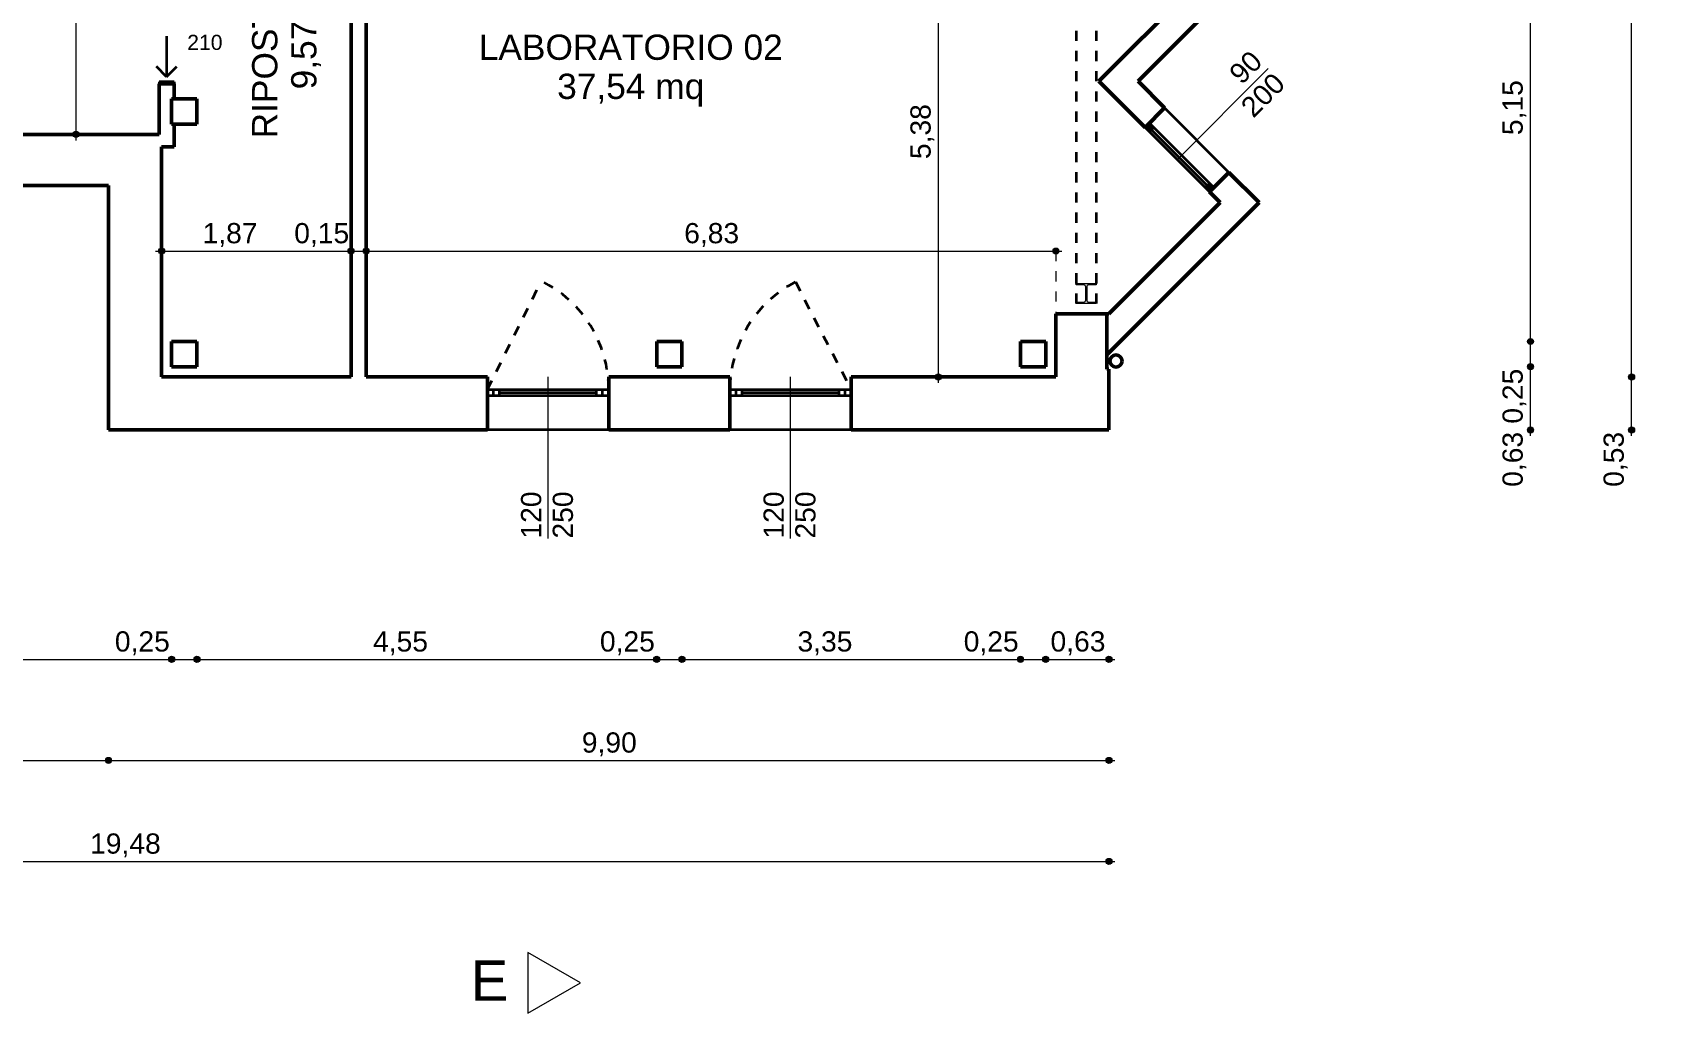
# Model space of a CAD drawing. Header units: metres. Extents: x -328 to 105, y 376 to 433.
# Drawn here: x -130.23 to -114.04, y 376.22 to 385.92 of the extents above; entities that cross this region are included whole.
import ezdxf

# ---------------------------------------------------------------- set-up
doc = ezdxf.new("R2010")
doc.units = ezdxf.units.M
doc.header["$MEASUREMENT"] = 0
doc.linetypes.add('Tratteggio 0.6-0.6 mm', pattern=[0.12, 0.06, -0.06])
doc.linetypes.add('Tratteggio 1.0-1.0 mm', pattern=[0.2, 0.1, -0.1])
for name, color, linetype in [('00 1_100 QuoteFORI', 7, 'Continuous'), ('00 1_100 SezzTratt', 7, 'Continuous'), ('00 ECO Porte&Fin', 7, 'Continuous'), ('00 Muri SEZ 00', 7, 'Continuous'), ('00 Nascosto', 7, 'Continuous'), ('00 Pilastri', 7, 'Continuous'), ('00 Porte&Fin', 7, 'Continuous'), ('00 QuoteGEN 1_100', 7, 'Continuous'), ('00 Testi 1_100', 7, 'Continuous')]:
    doc.layers.add(name, color=color, linetype=linetype)
doc.styles.add('GENERATED_STYLE_1', font='')
doc.styles.get('GENERATED_STYLE_1').set_extended_font_data('Arial')
doc.dimstyles.new('GENERATED_STYLE__1', dxfattribs={"dimtxt": 0.2, "dimasz": 0.114, "dimexe": 0.18, "dimexo": 0.0625, "dimgap": 0.09, "dimtad": 1, "dimtih": 1, "dimtoh": 1, "dimzin": 0, "dimdsep": 46, "dimtxsty": 'GENERATED_STYLE_1', "dimblk": 'ARROWHEAD_11', "dimblk1": 'ARROWHEAD_11', "dimblk2": 'ARROWHEAD_11', "dimcen": 0.09, "dimse1": 1, "dimse2": 1, "dimclrd": 10, "dimclre": 10, "dimclrt": 10, "dimazin": 0, "dimtfac": 1, "dimtdec": 4, "dimtmove": 0, "dimatfit": 3, "dimfxl": 1, "dimtolj": 1, "dimtzin": 0, "dimarcsym": 0})
doc.dimstyles.new('GENERATED_STYLE__3', dxfattribs={"dimtxt": 0.2, "dimasz": 0.114, "dimexe": 0.18, "dimexo": 0.0625, "dimgap": 0.09, "dimtad": 1, "dimzin": 0, "dimdsep": 46, "dimtxsty": 'GENERATED_STYLE_1', "dimblk": 'ARROWHEAD_11', "dimblk1": 'ARROWHEAD_11', "dimblk2": 'ARROWHEAD_11', "dimcen": 0.09, "dimse1": 1, "dimse2": 1, "dimclrd": 10, "dimclre": 10, "dimclrt": 10, "dimazin": 0, "dimtfac": 1, "dimtdec": 4, "dimtmove": 0, "dimatfit": 3, "dimfxl": 1, "dimtolj": 1, "dimtzin": 0, "dimarcsym": 0})

# ---------------------------------------------------------------- blocks, each defined once
blk = doc.blocks.new('Linea_2', base_point=(-128.906, 385.887))
at = {"layer": '00 Porte&Fin', "color": 3, "linetype": 'Continuous', "lineweight": 35}
for p, q in [((-128.906, 385.887), (-128.906, 385.487)), ((-128.906, 385.487), (-129.006, 385.587)), ((-128.906, 385.487), (-128.806, 385.587))]:
    blk.add_line(p, q, dxfattribs=at)
blk = doc.blocks.new('*D53')
at = {"layer": '00 QuoteGEN 1_100', "linetype": 'Continuous', "lineweight": 18}
for points in [[(-139.091, 378.722), (-139.089, 378.71), (-139.082, 378.701), (-139.072, 378.694), (-139.061, 378.692), (-139.049, 378.694), (-139.04, 378.701), (-139.033, 378.71), (-139.031, 378.722), (-139.033, 378.733), (-139.04, 378.743), (-139.049, 378.75), (-139.061, 378.752), (-139.072, 378.75), (-139.082, 378.743), (-139.089, 378.733)], [(-129.511, 378.722), (-129.509, 378.71), (-129.502, 378.701), (-129.492, 378.694), (-129.481, 378.692), (-129.469, 378.694), (-129.46, 378.701), (-129.453, 378.71), (-129.451, 378.722), (-129.453, 378.733), (-129.46, 378.743), (-129.469, 378.75), (-129.481, 378.752), (-129.492, 378.75), (-129.502, 378.743), (-129.509, 378.733)]]:
    blk.add_hatch(color=10, dxfattribs=at).paths.add_polyline_path(points)
at = {"layer": '00 QuoteGEN 1_100', "color": 10, "linetype": 'Continuous', "lineweight": 18}
blk.add_line((-139.031, 378.722), (-129.511, 378.722), dxfattribs=at)
for centre in [(-139.061, 378.722), (-129.481, 378.722)]:
    blk.add_circle(centre, 0.03, dxfattribs=at)
at = {"layer": '00 QuoteGEN 1_100', "color": 10, "lineweight": 18, "insert": (-134.537, 378.762), "char_height": 0.2, "attachment_point": 7, "style": 'GENERATED_STYLE_1'}
blk.add_mtext('\\A1;{\\pql;\\fArial|b0|i0|c0|p34;9,58}', dxfattribs=at)
blk = doc.blocks.new('ARROWHEAD_11')
at = {"color": 0, "linetype": 'Continuous', "lineweight": 0}
blk.add_line((0, 0), (-1, 0), dxfattribs=at)
at = {"color": 0, "linetype": 'Continuous', "lineweight": 0, "const_width": 0.25, "flags": 128}
blk.add_lwpolyline([(-0.125, 0, 1), (0.125, 0, 1)], format="xyb", close=True, dxfattribs=at)
blk = doc.blocks.new('*D54')
at = {"layer": '00 QuoteGEN 1_100', "linetype": 'Continuous', "lineweight": 18}
for points in [[(-129.511, 378.722), (-129.509, 378.71), (-129.502, 378.701), (-129.492, 378.694), (-129.481, 378.692), (-129.469, 378.694), (-129.46, 378.701), (-129.453, 378.71), (-129.451, 378.722), (-129.453, 378.733), (-129.46, 378.743), (-129.469, 378.75), (-129.481, 378.752), (-129.492, 378.75), (-129.502, 378.743), (-129.509, 378.733)], [(-119.611, 378.722), (-119.609, 378.71), (-119.602, 378.701), (-119.592, 378.694), (-119.581, 378.692), (-119.569, 378.694), (-119.56, 378.701), (-119.553, 378.71), (-119.551, 378.722), (-119.553, 378.733), (-119.56, 378.743), (-119.569, 378.75), (-119.581, 378.752), (-119.592, 378.75), (-119.602, 378.743), (-119.609, 378.733)]]:
    blk.add_hatch(color=10, dxfattribs=at).paths.add_polyline_path(points)
at = {"layer": '00 QuoteGEN 1_100', "color": 10, "linetype": 'Continuous', "lineweight": 18}
for p, q in [((-129.451, 378.722), (-119.611, 378.722)), ((-119.551, 378.722), (-119.521, 378.722))]:
    blk.add_line(p, q, dxfattribs=at)
for centre in [(-129.481, 378.722), (-119.581, 378.722)]:
    blk.add_circle(centre, 0.03, dxfattribs=at)
at = {"layer": '00 QuoteGEN 1_100', "color": 10, "lineweight": 18, "insert": (-124.797, 378.762), "char_height": 0.2, "attachment_point": 7, "style": 'GENERATED_STYLE_1'}
blk.add_mtext('\\A1;{\\pql;\\fArial|b0|i0|c0|p34;9,90}', dxfattribs=at)
blk = doc.blocks.new('*D60')
at = {"layer": '00 QuoteGEN 1_100', "linetype": 'Continuous', "lineweight": 18}
for points in [[(-134.036, 379.722), (-134.034, 379.71), (-134.027, 379.701), (-134.017, 379.694), (-134.006, 379.692), (-133.994, 379.694), (-133.985, 379.701), (-133.978, 379.71), (-133.976, 379.722), (-133.978, 379.733), (-133.985, 379.743), (-133.994, 379.75), (-134.006, 379.752), (-134.017, 379.75), (-134.027, 379.743), (-134.034, 379.733)], [(-128.886, 379.722), (-128.884, 379.71), (-128.877, 379.701), (-128.867, 379.694), (-128.856, 379.692), (-128.844, 379.694), (-128.835, 379.701), (-128.828, 379.71), (-128.826, 379.722), (-128.828, 379.733), (-128.835, 379.743), (-128.844, 379.75), (-128.856, 379.752), (-128.867, 379.75), (-128.877, 379.743), (-128.884, 379.733)]]:
    blk.add_hatch(color=10, dxfattribs=at).paths.add_polyline_path(points)
at = {"layer": '00 QuoteGEN 1_100', "color": 10, "linetype": 'Continuous', "lineweight": 18}
blk.add_line((-133.976, 379.722), (-128.886, 379.722), dxfattribs=at)
for centre in [(-134.006, 379.722), (-128.856, 379.722)]:
    blk.add_circle(centre, 0.03, dxfattribs=at)
at = {"layer": '00 QuoteGEN 1_100', "color": 10, "lineweight": 18, "char_height": 0.2, "attachment_point": 7, "style": 'GENERATED_STYLE_1'}
for s, insert in [('\\A1;{\\pql;\\fArial|b0|i0|c0|p34;5,15}', (-131.963, 379.762)), ('\\A1;{\\pql;\\fArial|b0|i0|c0|p34;0,25}', (-129.418, 379.762))]:
    blk.add_mtext(s, dxfattribs=dict(at, insert=insert))
blk = doc.blocks.new('*D61')
at = {"layer": '00 QuoteGEN 1_100', "linetype": 'Continuous', "lineweight": 18}
for points in [[(-128.886, 379.722), (-128.884, 379.71), (-128.877, 379.701), (-128.867, 379.694), (-128.856, 379.692), (-128.844, 379.694), (-128.835, 379.701), (-128.828, 379.71), (-128.826, 379.722), (-128.828, 379.733), (-128.835, 379.743), (-128.844, 379.75), (-128.856, 379.752), (-128.867, 379.75), (-128.877, 379.743), (-128.884, 379.733)], [(-128.636, 379.722), (-128.634, 379.71), (-128.627, 379.701), (-128.617, 379.694), (-128.606, 379.692), (-128.594, 379.694), (-128.585, 379.701), (-128.578, 379.71), (-128.576, 379.722), (-128.578, 379.733), (-128.585, 379.743), (-128.594, 379.75), (-128.606, 379.752), (-128.617, 379.75), (-128.627, 379.743), (-128.634, 379.733)]]:
    blk.add_hatch(color=10, dxfattribs=at).paths.add_polyline_path(points)
at = {"layer": '00 QuoteGEN 1_100', "color": 10, "linetype": 'Continuous', "lineweight": 18}
blk.add_line((-128.826, 379.722), (-128.636, 379.722), dxfattribs=at)
for centre in [(-128.856, 379.722), (-128.606, 379.722)]:
    blk.add_circle(centre, 0.03, dxfattribs=at)
blk = doc.blocks.new('*D62')
at = {"layer": '00 QuoteGEN 1_100', "linetype": 'Continuous', "lineweight": 18}
for points in [[(-128.636, 379.722), (-128.634, 379.71), (-128.627, 379.701), (-128.617, 379.694), (-128.606, 379.692), (-128.594, 379.694), (-128.585, 379.701), (-128.578, 379.71), (-128.576, 379.722), (-128.578, 379.733), (-128.585, 379.743), (-128.594, 379.75), (-128.606, 379.752), (-128.617, 379.75), (-128.627, 379.743), (-128.634, 379.733)], [(-124.086, 379.722), (-124.084, 379.71), (-124.077, 379.701), (-124.067, 379.694), (-124.056, 379.692), (-124.044, 379.694), (-124.035, 379.701), (-124.028, 379.71), (-124.026, 379.722), (-124.028, 379.733), (-124.035, 379.743), (-124.044, 379.75), (-124.056, 379.752), (-124.067, 379.75), (-124.077, 379.743), (-124.084, 379.733)]]:
    blk.add_hatch(color=10, dxfattribs=at).paths.add_polyline_path(points)
at = {"layer": '00 QuoteGEN 1_100', "color": 10, "linetype": 'Continuous', "lineweight": 18}
blk.add_line((-128.576, 379.722), (-124.086, 379.722), dxfattribs=at)
for centre in [(-128.606, 379.722), (-124.056, 379.722)]:
    blk.add_circle(centre, 0.03, dxfattribs=at)
at = {"layer": '00 QuoteGEN 1_100', "color": 10, "lineweight": 18, "char_height": 0.2, "attachment_point": 7, "style": 'GENERATED_STYLE_1'}
for s, insert in [('\\A1;{\\pql;\\fArial|b0|i0|c0|p34;4,55}', (-126.863, 379.762)), ('\\A1;{\\pql;\\fArial|b0|i0|c0|p34;0,25}', (-124.618, 379.762))]:
    blk.add_mtext(s, dxfattribs=dict(at, insert=insert))
blk = doc.blocks.new('*D63')
at = {"layer": '00 QuoteGEN 1_100', "linetype": 'Continuous', "lineweight": 18}
for points in [[(-124.086, 379.722), (-124.084, 379.71), (-124.077, 379.701), (-124.067, 379.694), (-124.056, 379.692), (-124.044, 379.694), (-124.035, 379.701), (-124.028, 379.71), (-124.026, 379.722), (-124.028, 379.733), (-124.035, 379.743), (-124.044, 379.75), (-124.056, 379.752), (-124.067, 379.75), (-124.077, 379.743), (-124.084, 379.733)], [(-123.836, 379.722), (-123.834, 379.71), (-123.827, 379.701), (-123.817, 379.694), (-123.806, 379.692), (-123.794, 379.694), (-123.785, 379.701), (-123.778, 379.71), (-123.776, 379.722), (-123.778, 379.733), (-123.785, 379.743), (-123.794, 379.75), (-123.806, 379.752), (-123.817, 379.75), (-123.827, 379.743), (-123.834, 379.733)]]:
    blk.add_hatch(color=10, dxfattribs=at).paths.add_polyline_path(points)
at = {"layer": '00 QuoteGEN 1_100', "color": 10, "linetype": 'Continuous', "lineweight": 18}
blk.add_line((-124.026, 379.722), (-123.836, 379.722), dxfattribs=at)
for centre in [(-124.056, 379.722), (-123.806, 379.722)]:
    blk.add_circle(centre, 0.03, dxfattribs=at)
blk = doc.blocks.new('*D64')
at = {"layer": '00 QuoteGEN 1_100', "linetype": 'Continuous', "lineweight": 18}
for points in [[(-123.836, 379.722), (-123.834, 379.71), (-123.827, 379.701), (-123.817, 379.694), (-123.806, 379.692), (-123.794, 379.694), (-123.785, 379.701), (-123.778, 379.71), (-123.776, 379.722), (-123.778, 379.733), (-123.785, 379.743), (-123.794, 379.75), (-123.806, 379.752), (-123.817, 379.75), (-123.827, 379.743), (-123.834, 379.733)], [(-120.486, 379.722), (-120.484, 379.71), (-120.477, 379.701), (-120.467, 379.694), (-120.456, 379.692), (-120.444, 379.694), (-120.435, 379.701), (-120.428, 379.71), (-120.426, 379.722), (-120.428, 379.733), (-120.435, 379.743), (-120.444, 379.75), (-120.456, 379.752), (-120.467, 379.75), (-120.477, 379.743), (-120.484, 379.733)]]:
    blk.add_hatch(color=10, dxfattribs=at).paths.add_polyline_path(points)
at = {"layer": '00 QuoteGEN 1_100', "color": 10, "linetype": 'Continuous', "lineweight": 18}
blk.add_line((-123.776, 379.722), (-120.486, 379.722), dxfattribs=at)
for centre in [(-123.806, 379.722), (-120.456, 379.722)]:
    blk.add_circle(centre, 0.03, dxfattribs=at)
at = {"layer": '00 QuoteGEN 1_100', "color": 10, "lineweight": 18, "char_height": 0.2, "attachment_point": 7, "style": 'GENERATED_STYLE_1'}
for s, insert in [('\\A1;{\\pql;\\fArial|b0|i0|c0|p34;3,35}', (-122.663, 379.762)), ('\\A1;{\\pql;\\fArial|b0|i0|c0|p34;0,25}', (-121.018, 379.762))]:
    blk.add_mtext(s, dxfattribs=dict(at, insert=insert))
blk = doc.blocks.new('*D65')
at = {"layer": '00 QuoteGEN 1_100', "linetype": 'Continuous', "lineweight": 18}
for points in [[(-120.486, 379.722), (-120.484, 379.71), (-120.477, 379.701), (-120.467, 379.694), (-120.456, 379.692), (-120.444, 379.694), (-120.435, 379.701), (-120.428, 379.71), (-120.426, 379.722), (-120.428, 379.733), (-120.435, 379.743), (-120.444, 379.75), (-120.456, 379.752), (-120.467, 379.75), (-120.477, 379.743), (-120.484, 379.733)], [(-120.236, 379.722), (-120.234, 379.71), (-120.227, 379.701), (-120.217, 379.694), (-120.206, 379.692), (-120.194, 379.694), (-120.185, 379.701), (-120.178, 379.71), (-120.176, 379.722), (-120.178, 379.733), (-120.185, 379.743), (-120.194, 379.75), (-120.206, 379.752), (-120.217, 379.75), (-120.227, 379.743), (-120.234, 379.733)]]:
    blk.add_hatch(color=10, dxfattribs=at).paths.add_polyline_path(points)
at = {"layer": '00 QuoteGEN 1_100', "color": 10, "linetype": 'Continuous', "lineweight": 18}
blk.add_line((-120.426, 379.722), (-120.236, 379.722), dxfattribs=at)
for centre in [(-120.456, 379.722), (-120.206, 379.722)]:
    blk.add_circle(centre, 0.03, dxfattribs=at)
blk = doc.blocks.new('*D66')
at = {"layer": '00 QuoteGEN 1_100', "linetype": 'Continuous', "lineweight": 18}
for points in [[(-120.236, 379.722), (-120.234, 379.71), (-120.227, 379.701), (-120.217, 379.694), (-120.206, 379.692), (-120.194, 379.694), (-120.185, 379.701), (-120.178, 379.71), (-120.176, 379.722), (-120.178, 379.733), (-120.185, 379.743), (-120.194, 379.75), (-120.206, 379.752), (-120.217, 379.75), (-120.227, 379.743), (-120.234, 379.733)], [(-119.611, 379.722), (-119.609, 379.71), (-119.602, 379.701), (-119.592, 379.694), (-119.581, 379.692), (-119.569, 379.694), (-119.56, 379.701), (-119.553, 379.71), (-119.551, 379.722), (-119.553, 379.733), (-119.56, 379.743), (-119.569, 379.75), (-119.581, 379.752), (-119.592, 379.75), (-119.602, 379.743), (-119.609, 379.733)]]:
    blk.add_hatch(color=10, dxfattribs=at).paths.add_polyline_path(points)
at = {"layer": '00 QuoteGEN 1_100', "color": 10, "linetype": 'Continuous', "lineweight": 18}
for p, q in [((-120.176, 379.722), (-119.611, 379.722)), ((-119.551, 379.722), (-119.521, 379.722))]:
    blk.add_line(p, q, dxfattribs=at)
for centre in [(-120.206, 379.722), (-119.581, 379.722)]:
    blk.add_circle(centre, 0.03, dxfattribs=at)
at = {"layer": '00 QuoteGEN 1_100', "color": 10, "lineweight": 18, "insert": (-120.159, 379.762), "char_height": 0.2, "attachment_point": 7, "style": 'GENERATED_STYLE_1'}
blk.add_mtext('\\A1;{\\pql;\\fArial|b0|i0|c0|p34;0,63}', dxfattribs=at)
blk = doc.blocks.new('*D67')
at = {"layer": '00 QuoteGEN 1_100', "linetype": 'Continuous', "lineweight": 18}
for points in [[(-113.439, 396.027), (-113.437, 396.015), (-113.43, 396.005), (-113.42, 395.999), (-113.409, 395.997), (-113.397, 395.999), (-113.388, 396.005), (-113.381, 396.015), (-113.379, 396.027), (-113.381, 396.038), (-113.388, 396.048), (-113.397, 396.054), (-113.409, 396.057), (-113.42, 396.054), (-113.43, 396.048), (-113.437, 396.038)], [(-113.439, 381.992), (-113.437, 381.98), (-113.43, 381.97), (-113.42, 381.964), (-113.409, 381.962), (-113.397, 381.964), (-113.388, 381.97), (-113.381, 381.98), (-113.379, 381.992), (-113.381, 382.003), (-113.388, 382.013), (-113.397, 382.019), (-113.409, 382.022), (-113.42, 382.019), (-113.43, 382.013), (-113.437, 382.003)]]:
    blk.add_hatch(color=10, dxfattribs=at).paths.add_polyline_path(points)
at = {"layer": '00 QuoteGEN 1_100', "color": 10, "linetype": 'Continuous', "lineweight": 18}
for p, q in [((-113.409, 396.057), (-113.409, 396.087)), ((-113.409, 382.022), (-113.409, 395.997)), ((-113.409, 381.932), (-113.409, 381.962))]:
    blk.add_line(p, q, dxfattribs=at)
for centre in [(-113.409, 396.027), (-113.409, 381.992)]:
    blk.add_circle(centre, 0.03, dxfattribs=at)
at = {"layer": '00 QuoteGEN 1_100', "color": 10, "lineweight": 18, "insert": (-113.449, 388.667), "char_height": 0.2, "attachment_point": 7, "rotation": 90, "style": 'GENERATED_STYLE_1'}
blk.add_mtext('\\A1;{\\pql;\\fArial|b0|i0|c0|p34;14,04}', dxfattribs=at)
blk = doc.blocks.new('*D68')
at = {"layer": '00 QuoteGEN 1_100', "linetype": 'Continuous', "lineweight": 18}
for points in [[(-114.439, 382.517), (-114.437, 382.505), (-114.43, 382.495), (-114.42, 382.489), (-114.409, 382.487), (-114.397, 382.489), (-114.388, 382.495), (-114.381, 382.505), (-114.379, 382.517), (-114.381, 382.528), (-114.388, 382.538), (-114.397, 382.544), (-114.409, 382.547), (-114.42, 382.544), (-114.43, 382.538), (-114.437, 382.528)], [(-114.439, 381.992), (-114.437, 381.98), (-114.43, 381.97), (-114.42, 381.964), (-114.409, 381.962), (-114.397, 381.964), (-114.388, 381.97), (-114.381, 381.98), (-114.379, 381.992), (-114.381, 382.003), (-114.388, 382.013), (-114.397, 382.019), (-114.409, 382.022), (-114.42, 382.019), (-114.43, 382.013), (-114.437, 382.003)]]:
    blk.add_hatch(color=10, dxfattribs=at).paths.add_polyline_path(points)
at = {"layer": '00 QuoteGEN 1_100', "color": 10, "linetype": 'Continuous', "lineweight": 18}
for p, q in [((-114.409, 382.022), (-114.409, 382.487)), ((-114.409, 381.932), (-114.409, 381.962))]:
    blk.add_line(p, q, dxfattribs=at)
for centre in [(-114.409, 382.517), (-114.409, 381.992)]:
    blk.add_circle(centre, 0.03, dxfattribs=at)
at = {"layer": '00 QuoteGEN 1_100', "color": 10, "lineweight": 18, "insert": (-114.449, 381.429), "char_height": 0.2, "attachment_point": 7, "rotation": 90, "style": 'GENERATED_STYLE_1'}
blk.add_mtext('\\A1;{\\pql;\\fArial|b0|i0|c0|p34;0,53}', dxfattribs=at)
blk = doc.blocks.new('*D69')
at = {"layer": '00 QuoteGEN 1_100', "linetype": 'Continuous', "lineweight": 18}
for points in [[(-114.439, 395.567), (-114.437, 395.555), (-114.43, 395.545), (-114.42, 395.539), (-114.409, 395.537), (-114.397, 395.539), (-114.388, 395.545), (-114.381, 395.555), (-114.379, 395.567), (-114.381, 395.578), (-114.388, 395.588), (-114.397, 395.594), (-114.409, 395.597), (-114.42, 395.594), (-114.43, 395.588), (-114.437, 395.578)], [(-114.439, 382.517), (-114.437, 382.505), (-114.43, 382.495), (-114.42, 382.489), (-114.409, 382.487), (-114.397, 382.489), (-114.388, 382.495), (-114.381, 382.505), (-114.379, 382.517), (-114.381, 382.528), (-114.388, 382.538), (-114.397, 382.544), (-114.409, 382.547), (-114.42, 382.544), (-114.43, 382.538), (-114.437, 382.528)]]:
    blk.add_hatch(color=10, dxfattribs=at).paths.add_polyline_path(points)
at = {"layer": '00 QuoteGEN 1_100', "color": 10, "linetype": 'Continuous', "lineweight": 18}
blk.add_line((-114.409, 382.547), (-114.409, 395.537), dxfattribs=at)
for centre in [(-114.409, 395.567), (-114.409, 382.517)]:
    blk.add_circle(centre, 0.03, dxfattribs=at)
at = {"layer": '00 QuoteGEN 1_100', "color": 10, "lineweight": 18, "char_height": 0.2, "attachment_point": 7, "rotation": 90, "style": 'GENERATED_STYLE_1'}
for s, insert in [('\\A1;{\\pql;\\fArial|b0|i0|c0|p34;0,46}', (-114.449, 395.004)), ('\\A1;{\\pql;\\fArial|b0|i0|c0|p34;13,05}', (-114.449, 388.434))]:
    blk.add_mtext(s, dxfattribs=dict(at, insert=insert))
blk = doc.blocks.new('*D71')
at = {"layer": '00 QuoteGEN 1_100', "linetype": 'Continuous', "lineweight": 18}
for points in [[(-115.439, 382.617), (-115.437, 382.605), (-115.43, 382.595), (-115.42, 382.589), (-115.409, 382.587), (-115.397, 382.589), (-115.388, 382.595), (-115.381, 382.605), (-115.379, 382.617), (-115.381, 382.628), (-115.388, 382.638), (-115.397, 382.644), (-115.409, 382.647), (-115.42, 382.644), (-115.43, 382.638), (-115.437, 382.628)], [(-115.439, 381.992), (-115.437, 381.98), (-115.43, 381.97), (-115.42, 381.964), (-115.409, 381.962), (-115.397, 381.964), (-115.388, 381.97), (-115.381, 381.98), (-115.379, 381.992), (-115.381, 382.003), (-115.388, 382.013), (-115.397, 382.019), (-115.409, 382.022), (-115.42, 382.019), (-115.43, 382.013), (-115.437, 382.003)]]:
    blk.add_hatch(color=10, dxfattribs=at).paths.add_polyline_path(points)
at = {"layer": '00 QuoteGEN 1_100', "color": 10, "linetype": 'Continuous', "lineweight": 18}
for p, q in [((-115.409, 382.022), (-115.409, 382.587)), ((-115.409, 381.932), (-115.409, 381.962))]:
    blk.add_line(p, q, dxfattribs=at)
for centre in [(-115.409, 382.617), (-115.409, 381.992)]:
    blk.add_circle(centre, 0.03, dxfattribs=at)
at = {"layer": '00 QuoteGEN 1_100', "color": 10, "lineweight": 18, "char_height": 0.2, "attachment_point": 7, "rotation": 90, "style": 'GENERATED_STYLE_1'}
for s, insert in [('\\A1;{\\pql;\\fArial|b0|i0|c0|p34;0,25}', (-115.449, 382.054)), ('\\A1;{\\pql;\\fArial|b0|i0|c0|p34;0,63}', (-115.449, 381.429))]:
    blk.add_mtext(s, dxfattribs=dict(at, insert=insert))
blk = doc.blocks.new('*D72')
at = {"layer": '00 QuoteGEN 1_100', "linetype": 'Continuous', "lineweight": 18}
for points in [[(-115.439, 382.867), (-115.437, 382.855), (-115.43, 382.845), (-115.42, 382.839), (-115.409, 382.837), (-115.397, 382.839), (-115.388, 382.845), (-115.381, 382.855), (-115.379, 382.867), (-115.381, 382.878), (-115.388, 382.888), (-115.397, 382.894), (-115.409, 382.897), (-115.42, 382.894), (-115.43, 382.888), (-115.437, 382.878)], [(-115.439, 382.617), (-115.437, 382.605), (-115.43, 382.595), (-115.42, 382.589), (-115.409, 382.587), (-115.397, 382.589), (-115.388, 382.595), (-115.381, 382.605), (-115.379, 382.617), (-115.381, 382.628), (-115.388, 382.638), (-115.397, 382.644), (-115.409, 382.647), (-115.42, 382.644), (-115.43, 382.638), (-115.437, 382.628)]]:
    blk.add_hatch(color=10, dxfattribs=at).paths.add_polyline_path(points)
at = {"layer": '00 QuoteGEN 1_100', "color": 10, "linetype": 'Continuous', "lineweight": 18}
blk.add_line((-115.409, 382.647), (-115.409, 382.837), dxfattribs=at)
for centre in [(-115.409, 382.867), (-115.409, 382.617)]:
    blk.add_circle(centre, 0.03, dxfattribs=at)
blk = doc.blocks.new('*D73')
at = {"layer": '00 QuoteGEN 1_100', "linetype": 'Continuous', "lineweight": 18}
for points in [[(-115.439, 388.017), (-115.437, 388.005), (-115.43, 387.995), (-115.42, 387.989), (-115.409, 387.987), (-115.397, 387.989), (-115.388, 387.995), (-115.381, 388.005), (-115.379, 388.017), (-115.381, 388.028), (-115.388, 388.038), (-115.397, 388.044), (-115.409, 388.047), (-115.42, 388.044), (-115.43, 388.038), (-115.437, 388.028)], [(-115.439, 382.867), (-115.437, 382.855), (-115.43, 382.845), (-115.42, 382.839), (-115.409, 382.837), (-115.397, 382.839), (-115.388, 382.845), (-115.381, 382.855), (-115.379, 382.867), (-115.381, 382.878), (-115.388, 382.888), (-115.397, 382.894), (-115.409, 382.897), (-115.42, 382.894), (-115.43, 382.888), (-115.437, 382.878)]]:
    blk.add_hatch(color=10, dxfattribs=at).paths.add_polyline_path(points)
at = {"layer": '00 QuoteGEN 1_100', "color": 10, "linetype": 'Continuous', "lineweight": 18}
blk.add_line((-115.409, 382.897), (-115.409, 387.987), dxfattribs=at)
for centre in [(-115.409, 388.017), (-115.409, 382.867)]:
    blk.add_circle(centre, 0.03, dxfattribs=at)
at = {"layer": '00 QuoteGEN 1_100', "color": 10, "lineweight": 18, "char_height": 0.2, "attachment_point": 7, "rotation": 90, "style": 'GENERATED_STYLE_1'}
for s, insert in [('\\A1;{\\pql;\\fArial|b0|i0|c0|p34;0,25}', (-115.449, 387.454)), ('\\A1;{\\pql;\\fArial|b0|i0|c0|p34;5,15}', (-115.449, 384.909))]:
    blk.add_mtext(s, dxfattribs=dict(at, insert=insert))
blk = doc.blocks.new('*D83')
at = {"layer": '00 QuoteGEN 1_100', "linetype": 'Continuous', "lineweight": 18}
for points in [[(-129.832, 390.792), (-129.829, 390.78), (-129.823, 390.77), (-129.813, 390.764), (-129.802, 390.762), (-129.79, 390.764), (-129.78, 390.77), (-129.774, 390.78), (-129.772, 390.792), (-129.774, 390.803), (-129.78, 390.813), (-129.79, 390.819), (-129.802, 390.822), (-129.813, 390.819), (-129.823, 390.813), (-129.829, 390.803)], [(-129.832, 384.917), (-129.829, 384.905), (-129.823, 384.895), (-129.813, 384.889), (-129.802, 384.887), (-129.79, 384.889), (-129.78, 384.895), (-129.774, 384.905), (-129.772, 384.917), (-129.774, 384.928), (-129.78, 384.938), (-129.79, 384.944), (-129.802, 384.947), (-129.813, 384.944), (-129.823, 384.938), (-129.829, 384.928)]]:
    blk.add_hatch(color=10, dxfattribs=at).paths.add_polyline_path(points)
at = {"layer": '00 QuoteGEN 1_100', "color": 10, "linetype": 'Continuous', "lineweight": 18}
for p, q in [((-129.802, 384.947), (-129.802, 390.762)), ((-129.802, 384.857), (-129.802, 384.887))]:
    blk.add_line(p, q, dxfattribs=at)
for centre in [(-129.802, 390.792), (-129.802, 384.917)]:
    blk.add_circle(centre, 0.03, dxfattribs=at)
at = {"layer": '00 QuoteGEN 1_100', "color": 10, "lineweight": 18, "insert": (-129.842, 387.588), "char_height": 0.2, "attachment_point": 7, "rotation": 90, "style": 'GENERATED_STYLE_1'}
blk.add_mtext('\\A1;{\\pql;\\fArial|b0|i0|c0|p34;5,88}', dxfattribs=at)
blk = doc.blocks.new('*D85')
at = {"layer": '00 QuoteGEN 1_100', "linetype": 'Continuous', "lineweight": 18}
for points in [[(-121.298, 387.892), (-121.295, 387.88), (-121.289, 387.87), (-121.279, 387.864), (-121.268, 387.862), (-121.256, 387.864), (-121.246, 387.87), (-121.24, 387.88), (-121.238, 387.892), (-121.24, 387.903), (-121.246, 387.913), (-121.256, 387.919), (-121.268, 387.922), (-121.279, 387.919), (-121.289, 387.913), (-121.295, 387.903)], [(-121.298, 382.517), (-121.295, 382.505), (-121.289, 382.495), (-121.279, 382.489), (-121.268, 382.487), (-121.256, 382.489), (-121.246, 382.495), (-121.24, 382.505), (-121.238, 382.517), (-121.24, 382.528), (-121.246, 382.538), (-121.256, 382.544), (-121.268, 382.547), (-121.279, 382.544), (-121.289, 382.538), (-121.295, 382.528)]]:
    blk.add_hatch(color=10, dxfattribs=at).paths.add_polyline_path(points)
at = {"layer": '00 QuoteGEN 1_100', "color": 10, "linetype": 'Continuous', "lineweight": 18}
for p, q in [((-121.268, 382.547), (-121.268, 387.862)), ((-121.268, 382.457), (-121.268, 382.487))]:
    blk.add_line(p, q, dxfattribs=at)
for centre in [(-121.268, 387.892), (-121.268, 382.517)]:
    blk.add_circle(centre, 0.03, dxfattribs=at)
at = {"layer": '00 QuoteGEN 1_100', "color": 10, "lineweight": 18, "char_height": 0.2, "attachment_point": 7, "rotation": 90, "style": 'GENERATED_STYLE_1'}
for s, insert in [('\\A1;{\\pql;\\fArial|b0|i0|c0|p34;0,17}', (-121.308, 387.329)), ('\\A1;{\\pql;\\fArial|b0|i0|c0|p34;5,38}', (-121.308, 384.672))]:
    blk.add_mtext(s, dxfattribs=dict(at, insert=insert))
blk = doc.blocks.new('*D100')
at = {"layer": '00 QuoteGEN 1_100', "linetype": 'Continuous', "lineweight": 18}
for points in [[(-128.986, 383.762), (-128.984, 383.751), (-128.977, 383.741), (-128.967, 383.734), (-128.956, 383.732), (-128.944, 383.734), (-128.935, 383.741), (-128.928, 383.751), (-128.926, 383.762), (-128.928, 383.774), (-128.935, 383.783), (-128.944, 383.79), (-128.956, 383.792), (-128.967, 383.79), (-128.977, 383.783), (-128.984, 383.774)], [(-127.111, 383.762), (-127.109, 383.751), (-127.102, 383.741), (-127.092, 383.734), (-127.081, 383.732), (-127.069, 383.734), (-127.06, 383.741), (-127.053, 383.751), (-127.051, 383.762), (-127.053, 383.774), (-127.06, 383.783), (-127.069, 383.79), (-127.081, 383.792), (-127.092, 383.79), (-127.102, 383.783), (-127.109, 383.774)]]:
    blk.add_hatch(color=10, dxfattribs=at).paths.add_polyline_path(points)
at = {"layer": '00 QuoteGEN 1_100', "color": 10, "linetype": 'Continuous', "lineweight": 18}
for p, q in [((-129.016, 383.762), (-128.986, 383.762)), ((-128.926, 383.762), (-127.111, 383.762))]:
    blk.add_line(p, q, dxfattribs=at)
for centre in [(-128.956, 383.762), (-127.081, 383.762)]:
    blk.add_circle(centre, 0.03, dxfattribs=at)
at = {"layer": '00 QuoteGEN 1_100', "color": 10, "lineweight": 18, "char_height": 0.2, "attachment_point": 7, "style": 'GENERATED_STYLE_1'}
for s, insert in [('\\A1;{\\pql;\\fArial|b0|i0|c0|p34;1,87}', (-128.55, 383.802)), ('\\A1;{\\pql;\\fArial|b0|i0|c0|p34;0,15}', (-127.643, 383.802))]:
    blk.add_mtext(s, dxfattribs=dict(at, insert=insert))
blk = doc.blocks.new('*D101')
at = {"layer": '00 QuoteGEN 1_100', "linetype": 'Continuous', "lineweight": 18}
for points in [[(-127.111, 383.762), (-127.109, 383.751), (-127.102, 383.741), (-127.092, 383.734), (-127.081, 383.732), (-127.069, 383.734), (-127.06, 383.741), (-127.053, 383.751), (-127.051, 383.762), (-127.053, 383.774), (-127.06, 383.783), (-127.069, 383.79), (-127.081, 383.792), (-127.092, 383.79), (-127.102, 383.783), (-127.109, 383.774)], [(-126.961, 383.762), (-126.959, 383.751), (-126.952, 383.741), (-126.942, 383.734), (-126.931, 383.732), (-126.919, 383.734), (-126.91, 383.741), (-126.903, 383.751), (-126.901, 383.762), (-126.903, 383.774), (-126.91, 383.783), (-126.919, 383.79), (-126.931, 383.792), (-126.942, 383.79), (-126.952, 383.783), (-126.959, 383.774)]]:
    blk.add_hatch(color=10, dxfattribs=at).paths.add_polyline_path(points)
at = {"layer": '00 QuoteGEN 1_100', "color": 10, "linetype": 'Continuous', "lineweight": 18}
blk.add_line((-127.051, 383.762), (-126.961, 383.762), dxfattribs=at)
for centre in [(-127.081, 383.762), (-126.931, 383.762)]:
    blk.add_circle(centre, 0.03, dxfattribs=at)
blk = doc.blocks.new('*D102')
at = {"layer": '00 QuoteGEN 1_100', "linetype": 'Continuous', "lineweight": 18}
for points in [[(-126.961, 383.762), (-126.959, 383.751), (-126.952, 383.741), (-126.942, 383.734), (-126.931, 383.732), (-126.919, 383.734), (-126.91, 383.741), (-126.903, 383.751), (-126.901, 383.762), (-126.903, 383.774), (-126.91, 383.783), (-126.919, 383.79), (-126.931, 383.792), (-126.942, 383.79), (-126.952, 383.783), (-126.959, 383.774)], [(-120.136, 383.762), (-120.134, 383.751), (-120.127, 383.741), (-120.117, 383.734), (-120.106, 383.732), (-120.094, 383.734), (-120.085, 383.741), (-120.078, 383.751), (-120.076, 383.762), (-120.078, 383.774), (-120.085, 383.783), (-120.094, 383.79), (-120.106, 383.792), (-120.117, 383.79), (-120.127, 383.783), (-120.134, 383.774)]]:
    blk.add_hatch(color=10, dxfattribs=at).paths.add_polyline_path(points)
at = {"layer": '00 QuoteGEN 1_100', "color": 10, "linetype": 'Continuous', "lineweight": 18}
for p, q in [((-126.901, 383.762), (-120.136, 383.762)), ((-120.076, 383.762), (-120.046, 383.762))]:
    blk.add_line(p, q, dxfattribs=at)
for centre in [(-126.931, 383.762), (-120.106, 383.762)]:
    blk.add_circle(centre, 0.03, dxfattribs=at)
at = {"layer": '00 QuoteGEN 1_100', "color": 10, "lineweight": 18, "insert": (-123.784, 383.802), "char_height": 0.2, "attachment_point": 7, "style": 'GENERATED_STYLE_1'}
blk.add_mtext('\\A1;{\\pql;\\fArial|b0|i0|c0|p34;6,83}', dxfattribs=at)
blk = doc.blocks.new('*D111')
at = {"layer": '00 QuoteGEN 1_100', "linetype": 'Continuous', "lineweight": 18}
for points in [[(-139.091, 377.722), (-139.089, 377.71), (-139.082, 377.701), (-139.072, 377.694), (-139.061, 377.692), (-139.049, 377.694), (-139.04, 377.701), (-139.033, 377.71), (-139.031, 377.722), (-139.033, 377.733), (-139.04, 377.743), (-139.049, 377.75), (-139.061, 377.752), (-139.072, 377.75), (-139.082, 377.743), (-139.089, 377.733)], [(-119.611, 377.722), (-119.609, 377.71), (-119.602, 377.701), (-119.592, 377.694), (-119.581, 377.692), (-119.569, 377.694), (-119.56, 377.701), (-119.553, 377.71), (-119.551, 377.722), (-119.553, 377.733), (-119.56, 377.743), (-119.569, 377.75), (-119.581, 377.752), (-119.592, 377.75), (-119.602, 377.743), (-119.609, 377.733)]]:
    blk.add_hatch(color=10, dxfattribs=at).paths.add_polyline_path(points)
at = {"layer": '00 QuoteGEN 1_100', "color": 10, "linetype": 'Continuous', "lineweight": 18}
for p, q in [((-139.031, 377.722), (-119.611, 377.722)), ((-119.551, 377.722), (-119.521, 377.722))]:
    blk.add_line(p, q, dxfattribs=at)
for centre in [(-139.061, 377.722), (-119.581, 377.722)]:
    blk.add_circle(centre, 0.03, dxfattribs=at)
at = {"layer": '00 QuoteGEN 1_100', "color": 10, "lineweight": 18, "insert": (-129.663, 377.762), "char_height": 0.2, "attachment_point": 7, "style": 'GENERATED_STYLE_1'}
blk.add_mtext('\\A1;{\\pql;\\fArial|b0|i0|c0|p34;19,48}', dxfattribs=at)

msp = doc.modelspace()

# ---------------------------------------------------------------- linework, layer by layer
at = {"layer": '00 1_100 QuoteFORI', "color": 10, "linetype": 'Continuous', "lineweight": 18}
for p, q in [((-118.004, 385.567), (-118.905, 384.666)), ((-125.131, 380.917), (-125.131, 382.517)), ((-122.731, 380.917), (-122.731, 382.517))]:
    msp.add_line(p, q, dxfattribs=at)
at = {"layer": '00 1_100 SezzTratt', "color": 56, "linetype": 'Continuous', "lineweight": 18}
for p, q in [((-125.331, 376.82), (-125.331, 376.22)), ((-124.811, 376.52), (-125.331, 376.82)), ((-125.331, 376.22), (-124.811, 376.52))]:
    msp.add_line(p, q, dxfattribs=at)
at = {"layer": '00 ECO Porte&Fin', "color": 3, "linetype": 'Tratteggio 0.6-0.6 mm', "lineweight": 35}
for centre, start, end in [((-125.731, 382.392), 0, 63.5651), ((-122.131, 382.392), 117.4288, 180)]:
    msp.add_arc(centre, 1.2, start, end, dxfattribs=at)
at = {"layer": '00 Muri SEZ 00', "color": 1, "linetype": 'Continuous', "lineweight": 50}
for p, q in [((-127.081, 382.517), (-127.081, 387.892)), ((-126.931, 382.517), (-126.931, 387.892)), ((-119.681, 385.442), (-118.481, 386.642)), ((-118.093, 386.642), (-119.293, 385.442)), ((-119.681, 385.442), (-119.223, 384.984)), ((-119.293, 385.442), (-119.03, 385.178)), ((-128.831, 385.417), (-128.981, 385.417)), ((-128.981, 385.417), (-128.981, 384.917)), ((-128.831, 385.417), (-128.831, 385.267)), ((-119.223, 384.984), (-119.03, 385.178)), ((-128.831, 385.017), (-128.831, 384.792)), ((-128.981, 384.917), (-130.531, 384.917)), ((-128.956, 384.792), (-128.831, 384.792)), ((-128.956, 384.792), (-128.956, 382.517)), ((-118.587, 384.348), (-118.393, 384.541)), ((-118.393, 384.541), (-118.093, 384.242)), ((-130.531, 384.412), (-129.481, 384.412)), ((-129.481, 384.412), (-129.481, 381.992)), ((-118.587, 384.348), (-118.481, 384.242)), ((-119.601, 382.734), (-118.093, 384.242)), ((-119.581, 383.142), (-118.481, 384.242)), ((-120.106, 383.142), (-120.106, 382.517)), ((-119.921, 383.142), (-120.106, 383.142)), ((-119.691, 383.142), (-119.921, 383.142)), ((-119.601, 383.142), (-119.691, 383.142)), ((-119.601, 383.142), (-119.601, 382.592)), ((-119.601, 383.142), (-119.581, 383.142)), ((-119.581, 382.592), (-119.601, 382.592)), ((-119.581, 382.592), (-119.581, 381.992)), ((-128.956, 382.517), (-127.081, 382.517)), ((-126.931, 382.517), (-125.731, 382.517)), ((-125.731, 382.517), (-125.731, 381.992)), ((-124.531, 382.517), (-124.531, 381.992)), ((-124.531, 382.517), (-123.331, 382.517)), ((-123.331, 382.517), (-123.331, 381.992)), ((-122.131, 382.517), (-122.131, 381.992)), ((-122.131, 382.517), (-120.106, 382.517)), ((-125.731, 381.992), (-129.481, 381.992)), ((-123.331, 381.992), (-124.531, 381.992)), ((-119.581, 381.992), (-122.131, 381.992))]:
    msp.add_line(p, q, dxfattribs=at)
msp.add_circle((-119.511, 382.674), 0.06, dxfattribs=at)
at = {"layer": '00 Nascosto', "color": 3, "linetype": 'Tratteggio 1.0-1.0 mm', "lineweight": 35}
for p, q in [((-119.906, 387.742), (-119.906, 383.142)), ((-119.706, 387.742), (-119.706, 383.142))]:
    msp.add_line(p, q, dxfattribs=at)
at = {"layer": '00 Pilastri', "color": 1, "linetype": 'Continuous', "lineweight": 50}
for p, q in [((-128.856, 385.267), (-128.606, 385.267)), ((-128.856, 385.017), (-128.856, 385.267)), ((-128.606, 385.267), (-128.606, 385.017)), ((-128.606, 385.017), (-128.856, 385.017)), ((-128.856, 382.867), (-128.606, 382.867)), ((-128.856, 382.617), (-128.856, 382.867)), ((-128.606, 382.867), (-128.606, 382.617)), ((-124.056, 382.867), (-123.806, 382.867)), ((-124.056, 382.617), (-124.056, 382.867)), ((-123.806, 382.867), (-123.806, 382.617)), ((-120.456, 382.867), (-120.206, 382.867)), ((-120.456, 382.617), (-120.456, 382.867)), ((-120.206, 382.867), (-120.206, 382.617)), ((-128.606, 382.617), (-128.856, 382.617)), ((-123.806, 382.617), (-124.056, 382.617)), ((-120.206, 382.617), (-120.456, 382.617))]:
    msp.add_line(p, q, dxfattribs=at)
at = {"layer": '00 Pilastri', "color": 86, "linetype": 'Continuous', "lineweight": 18, "flags": 128}
msp.add_lwpolyline([(-119.706, 383.257), (-119.706, 383.242), (-119.906, 383.242), (-119.906, 383.257), (-119.828, 383.257, 0.414214), (-119.81, 383.275), (-119.81, 383.409, 0.414214), (-119.828, 383.427), (-119.906, 383.427), (-119.906, 383.442), (-119.706, 383.442), (-119.706, 383.427), (-119.783, 383.427, 0.414214), (-119.801, 383.409), (-119.801, 383.275, 0.414214), (-119.783, 383.257)], format="xyb", close=True, dxfattribs=at)
at = {"layer": '00 Porte&Fin', "color": 3, "linetype": 'Continuous', "lineweight": 35}
for p, q in [((-128.831, 385.437), (-128.981, 385.437)), ((-128.981, 385.437), (-128.981, 385.417)), ((-128.831, 385.437), (-128.831, 385.417)), ((-118.393, 384.541), (-119.03, 385.178)), ((-118.587, 384.348), (-119.223, 384.984)), ((-119.138, 384.984), (-119.223, 384.984)), ((-118.544, 384.39), (-119.181, 385.026)), ((-119.181, 384.942), (-119.181, 385.026)), ((-119.181, 384.942), (-119.138, 384.984)), ((-119.16, 384.963), (-118.608, 384.411)), ((-118.629, 384.39), (-118.587, 384.432)), ((-118.629, 384.39), (-118.544, 384.39)), ((-118.587, 384.432), (-118.587, 384.348)), ((-125.731, 382.392), (-124.531, 382.392)), ((-125.671, 382.332), (-125.671, 382.392)), ((-125.611, 382.332), (-125.611, 382.392)), ((-124.651, 382.332), (-124.651, 382.392)), ((-124.591, 382.332), (-124.591, 382.392)), ((-123.331, 382.392), (-122.131, 382.392)), ((-123.271, 382.332), (-123.271, 382.392)), ((-123.211, 382.332), (-123.211, 382.392)), ((-122.251, 382.332), (-122.251, 382.392)), ((-122.191, 382.332), (-122.191, 382.392)), ((-125.731, 382.332), (-124.531, 382.332)), ((-125.611, 382.362), (-124.651, 382.362)), ((-123.331, 382.332), (-122.131, 382.332)), ((-123.211, 382.362), (-122.251, 382.362)), ((-124.531, 381.992), (-125.731, 381.992)), ((-122.131, 381.992), (-123.331, 381.992))]:
    msp.add_line(p, q, dxfattribs=at)
at = {"layer": '00 Porte&Fin', "color": 3, "linetype": 'Tratteggio 0.6-0.6 mm', "lineweight": 35}
for p, q in [((-125.731, 382.392), (-125.197, 383.466)), ((-122.684, 383.457), (-122.131, 382.392))]:
    msp.add_line(p, q, dxfattribs=at)
at = {"layer": '00 QuoteGEN 1_100', "color": 9, "linetype": 'Tratteggio 0.6-0.6 mm', "lineweight": 18}
msp.add_line((-120.106, 383.762), (-120.106, 383.142), dxfattribs=at)

# ---------------------------------------------------------------- block references
at = {"layer": '00 Porte&Fin', "color": 3, "linetype": 'Continuous', "lineweight": 35}
msp.add_blockref('Linea_2', (-128.906, 385.887), dxfattribs=at)

# ---------------------------------------------------------------- texts
at = {"layer": '00 1_100 QuoteFORI', "color": 10, "linetype": 'Continuous', "lineweight": 18, "insert": (-128.702, 385.902), "char_height": 0.15, "attachment_point": 1, "style": 'GENERATED_STYLE_1'}
msp.add_mtext('\\A1;{\\pql;\\fArial|b0|i0|c0|p34;210}', dxfattribs=at)
at = {"layer": '00 1_100 QuoteFORI', "color": 10, "linetype": 'Continuous', "lineweight": 18, "char_height": 0.2, "style": 'GENERATED_STYLE_1'}
for s, insert, attachment_point, rotation in [('\\A1;{\\pql;\\fArial|b0|i0|c0|p34;90}', (-118.409, 385.542), 1, 45), ('\\A1;{\\pql;\\fArial|b0|i0|c0|p34;200}', (-118.15, 385.069), 7, 45), ('\\A1;{\\pql;\\fArial|b0|i0|c0|p34;120}', (-125.196, 380.917), 7, 90), ('\\A1;{\\pql;\\fArial|b0|i0|c0|p34;250}', (-125.085, 380.917), 1, 90), ('\\A1;{\\pql;\\fArial|b0|i0|c0|p34;120}', (-122.796, 380.917), 7, 90), ('\\A1;{\\pql;\\fArial|b0|i0|c0|p34;250}', (-122.685, 380.917), 1, 90)]:
    msp.add_mtext(s, dxfattribs=dict(at, insert=insert, attachment_point=attachment_point, rotation=rotation))
at = {"layer": '00 1_100 SezzTratt', "color": 56, "linetype": 'Continuous', "lineweight": 18, "insert": (-125.897, 376.543), "char_height": 0.4, "attachment_point": 4, "style": 'GENERATED_STYLE_1'}
msp.add_mtext('\\A1;{\\pql;\\fArial|b0|i0|c0|p34;E}', dxfattribs=at)
at = {"layer": '00 Testi 1_100', "color": 35, "linetype": 'Continuous', "lineweight": 18, "insert": (-127.704, 385.993), "char_height": 0.25, "attachment_point": 5, "rotation": 90, "line_spacing_factor": 0.9285, "style": 'GENERATED_STYLE_1'}
msp.add_mtext('\\A1;{\\pqc;\\fArial|b0|i0|c0|p34;RIPOSTIGLIO\\P\\pqc;\\fArial|b0|i0|c0|p34;9,57 mq}', dxfattribs=at)
at = {"layer": '00 Testi 1_100', "color": 35, "linetype": 'Continuous', "lineweight": 18, "insert": (-124.313, 385.548), "char_height": 0.25, "attachment_point": 5, "line_spacing_factor": 0.9285, "style": 'GENERATED_STYLE_1'}
msp.add_mtext('\\A1;{\\pqc;\\fArial|b0|i0|c0|p34;LABORATORIO 02\\P\\pqc;\\fArial|b0|i0|c0|p34;37,54 mq}', dxfattribs=at)

# ---------------------------------------------------------------- dimensions: what is measured, and where the dimension line sits
at = {"layer": '00 QuoteGEN 1_100', "color": 10, "linetype": 'Continuous', "lineweight": 18}
for base, p1, p2, picture, middle in [((-113.408863991, 396.026534565), (-119.580792103, 381.991534565), (-119.645792103, 396.026534565), '*D67', (-113.548863992, 389.00309257)), ((-114.409, 395.567), (-120.106, 382.517), (-120.106, 395.567), '*D69', (-114.549, 388.77)), ((-129.801562774, 390.791534565), (-128.980792103, 384.916534565), (-128.980792103, 390.791534565), '*D83', (-129.941562774, 387.847741567)), ((-115.409, 388.017), (-120.206, 382.867), (-120.206, 388.017), '*D73', (-115.549, 385.169)), ((-121.26770731, 387.891534565), (-120.105792103, 382.516534565), (-120.105792103, 387.891534565), '*D85', (-121.407707311, 384.931683575)), ((-115.409, 382.867), (-120.206, 382.617), (-120.206, 382.867), '*D72', (-115.549, 382.314)), ((-115.408863991, 382.616534565), (-119.580792103, 381.991534565), (-120.205792103, 382.616534565), '*D71', (-115.548863992, 381.689183575)), ((-114.408863991, 382.516534565), (-119.580792103, 381.991534565), (-120.105792103, 382.516534565), '*D68', (-114.548863992, 381.689183575))]:
    dim = msp.add_linear_dim(base=base, p1=p1, p2=p2, angle=90, dimstyle='GENERATED_STYLE__3', dxfattribs=at)
    dim.commit()
    dim.dimension.update_dxf_attribs({"geometry": picture, "text_midpoint": middle, "dimtype": 160, "text_rotation": 90})
for base, p1, p2, picture, middle in [((-119.581, 377.722), (-139.061, 390.417), (-119.581, 381.992), '*D111', (-129.327, 377.862)), ((-128.856, 379.722), (-134.006, 385.017), (-128.856, 385.017), '*D60', (-131.703, 379.862)), ((-128.606, 379.722), (-128.856, 385.017), (-128.606, 385.017), '*D61', (-129.158, 379.862)), ((-124.056, 379.722), (-128.606, 385.017), (-124.056, 382.617), '*D62', (-126.603, 379.862)), ((-129.481, 378.722), (-139.061, 384.412), (-129.481, 381.992), '*D53', (-134.277, 378.862)), ((-127.0807922, 383.7622121), (-128.9557921, 382.5165346), (-127.0807922, 382.5165346), '*D100', (-128.2906431, 383.9022121)), ((-120.1057921, 383.7622121), (-126.9307922, 382.5165346), (-120.1057921, 382.5165346), '*D102', (-123.5245851, 383.9022121)), ((-126.931, 383.762), (-127.081, 382.517), (-126.931, 382.517), '*D101', (-127.383, 383.902)), ((-123.806, 379.722), (-124.056, 382.617), (-123.806, 382.617), '*D63', (-124.358, 379.862)), ((-120.456, 379.722), (-123.806, 382.617), (-120.456, 382.617), '*D64', (-122.403, 379.862)), ((-120.206, 379.722), (-120.456, 382.617), (-120.206, 382.617), '*D65', (-120.758, 379.862)), ((-119.580792103, 379.721875472), (-120.205792103, 382.616534565), (-119.580792103, 381.991534565), '*D66', (-119.899585101, 379.861875472)), ((-119.581, 378.722), (-129.481, 381.992), (-119.581, 381.992), '*D54', (-124.537, 378.862))]:
    dim = msp.add_linear_dim(base=base, p1=p1, p2=p2, dimstyle='GENERATED_STYLE__1', dxfattribs=at)
    dim.commit()
    dim.dimension.update_dxf_attribs({"geometry": picture, "text_midpoint": middle, "dimtype": 160})

doc.saveas('drawing.dxf')
